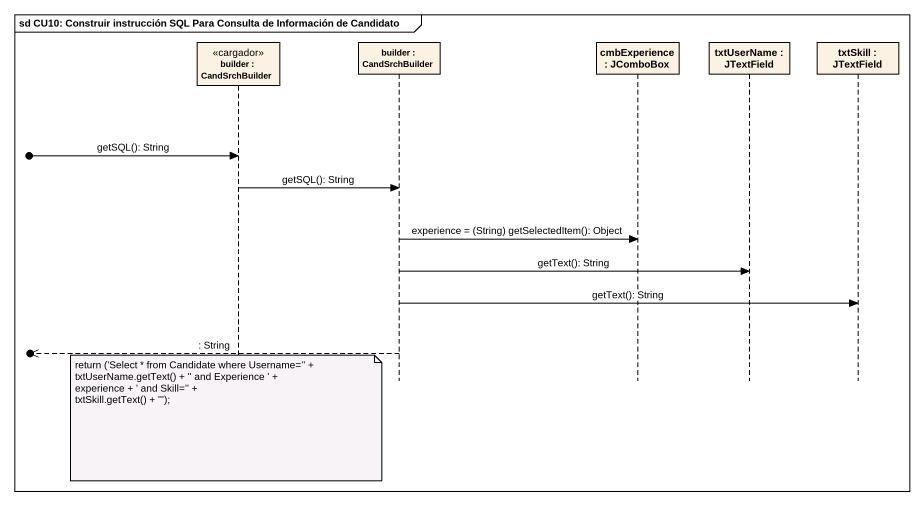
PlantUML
@startuml
mainframe sd CU10: Construir instrucción SQL Para Consulta de Información de Candidato
hide footbox
participant "builder : CandSrchBuilder" as builder <<cargador>>
participant "builder : CandSrchBuilder" as builder_2
participant "cmbExperience : JComboBox" as cmbExperience
participant "txtUserName : JTextField" as txtUserName
participant "txtSkill : JTextField" as txtSkill

[o-> builder : getSQL(): String
builder -> builder_2 : getSQL(): String
builder_2 -> cmbExperience : experience = (String) getSelectedItem(): Object
builder_2 -> txtUserName : getText(): String
builder_2 -> txtSkill : getText(): String
[o<<-- builder_2 : : String
note over builder
  return ('Select * from Candidate where Username='' +
  txtUserName.getText() + '' and Experience ' +
  experience + ' and Skill='' +
  txtSkill.getText() + ''');
end note
@enduml
